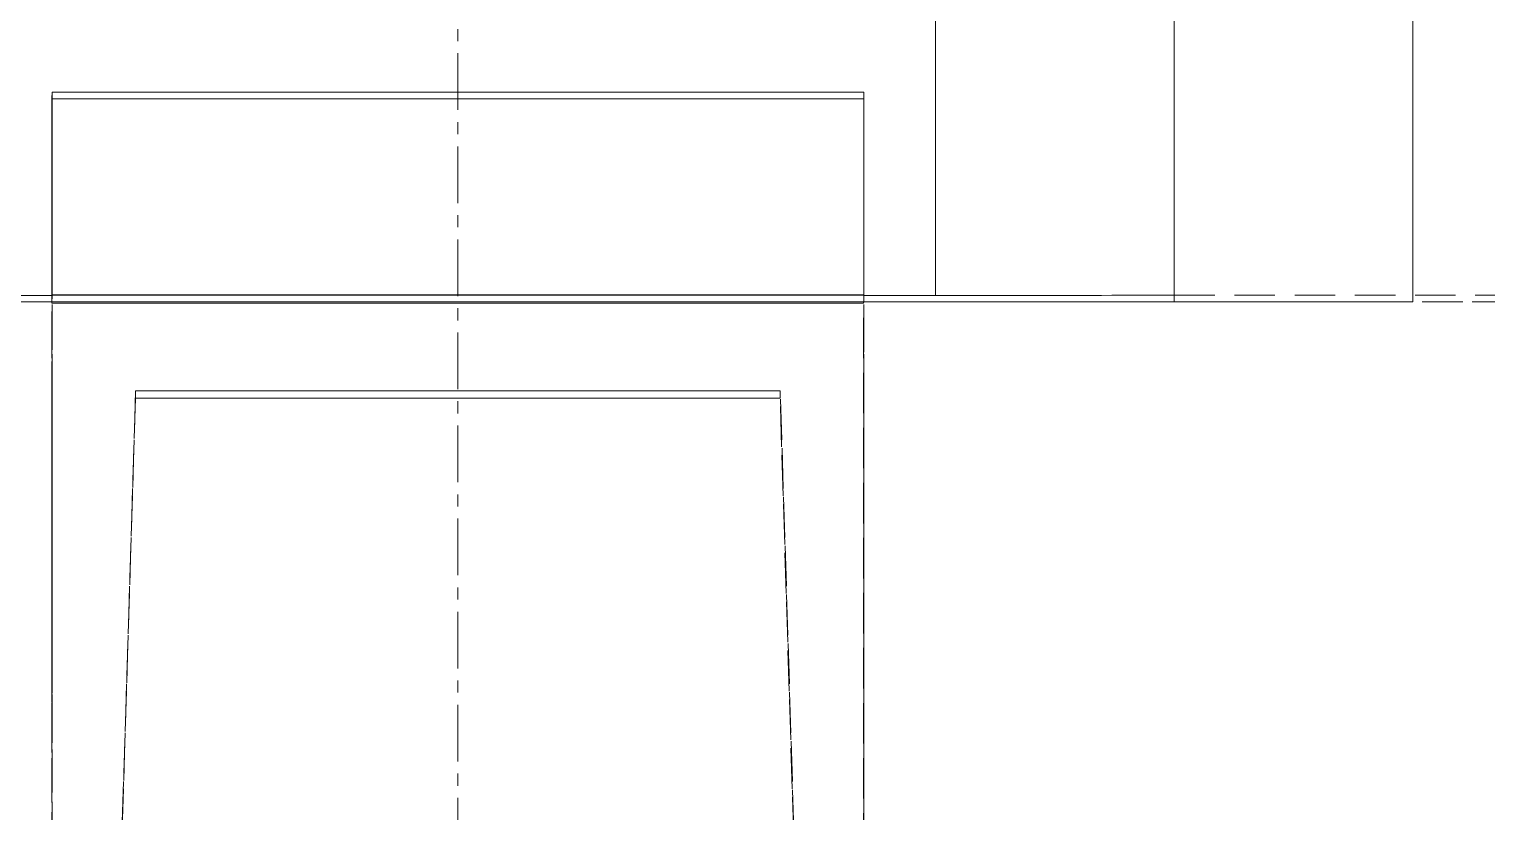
# Model space of a CAD drawing. Header units: millimetres. Extents: x 10 to 410, y 10 to 287.
# Drawn here: x 326.7 to 344.72, y 84.93 to 94.6 of the extents above; entities that cross this region are included whole.
import ezdxf

# ---------------------------------------------------------------- set-up
doc = ezdxf.new("R2010")
doc.units = ezdxf.units.MM
doc.linetypes.add('CENTER', pattern=[1.15, 0.7, -0.15, 0.15, -0.15])
doc.linetypes.add('DASHED', pattern=[0.75, 0.5, -0.25])
doc.layers.add('CENTER', color=4, linetype='CENTER', lineweight=13)
doc.layers.add('HIDDEN', color=8, linetype='DASHED', lineweight=18)

msp = doc.modelspace()

# ---------------------------------------------------------------- linework, layer by layer
at = {"layer": 'CENTER'}
msp.add_line((332, 66), (332, 155), dxfattribs=at)
at = {"layer": 'HIDDEN'}
for points in [[(337.903, 91.309), (337.903, 91.514), (337.903, 91.72), (337.903, 91.925), (337.903, 92.13), (337.903, 92.336), (337.903, 92.541), (337.903, 92.746), (337.903, 92.951), (337.903, 93.157), (337.903, 93.362), (337.903, 93.567), (337.903, 93.773), (337.903, 93.978), (337.903, 94.183), (337.903, 94.388), (337.903, 94.594), (337.903, 94.799), (337.903, 95.004), (337.903, 95.21), (337.903, 95.415), (337.903, 95.62), (337.903, 95.825), (337.903, 96.031)], [(340.854, 96.034), (340.854, 95.828), (340.854, 95.623), (340.854, 95.418), (340.854, 95.212), (340.854, 95.007), (340.854, 94.802), (340.854, 94.597), (340.854, 94.391), (340.854, 94.186), (340.854, 93.981), (340.854, 93.775), (340.854, 93.57), (340.854, 93.365), (340.854, 93.16), (340.854, 92.954), (340.854, 92.749), (340.854, 92.544), (340.854, 92.338), (340.854, 92.133), (340.854, 91.928), (340.854, 91.723), (340.854, 91.517), (340.854, 91.312)], [(340.854, 96.032), (340.854, 95.826), (340.854, 95.621), (340.854, 95.416), (340.854, 95.211), (340.854, 95.005), (340.854, 94.8), (340.854, 94.595), (340.854, 94.389), (340.854, 94.184), (340.854, 93.979), (340.854, 93.774), (340.854, 93.568), (340.854, 93.363), (340.854, 93.158), (340.854, 92.952), (340.854, 92.747), (340.854, 92.542), (340.854, 92.337), (340.854, 92.131), (340.854, 91.926), (340.854, 91.721), (340.854, 91.515), (340.854, 91.31)], [(340.852, 95.952), (340.852, 95.747), (340.852, 95.541), (340.852, 95.336), (340.852, 95.131), (340.852, 94.926), (340.852, 94.72), (340.852, 94.515), (340.852, 94.31), (340.852, 94.104), (340.852, 93.899), (340.852, 93.694), (340.852, 93.489), (340.852, 93.283), (340.852, 93.078), (340.852, 92.873), (340.852, 92.667), (340.852, 92.462), (340.852, 92.257), (340.852, 92.052), (340.852, 91.846), (340.852, 91.641), (340.852, 91.436), (340.852, 91.23)], [(343.803, 95.951), (343.803, 95.746), (343.803, 95.54), (343.803, 95.335), (343.803, 95.13), (343.803, 94.925), (343.803, 94.719), (343.803, 94.514), (343.803, 94.309), (343.803, 94.103), (343.803, 93.898), (343.803, 93.693), (343.803, 93.488), (343.803, 93.282), (343.803, 93.077), (343.803, 92.872), (343.803, 92.666), (343.803, 92.461), (343.803, 92.256), (343.803, 92.051), (343.803, 91.845), (343.803, 91.64), (343.803, 91.435), (343.803, 91.229)], [(343.803, 95.951), (343.803, 95.746), (343.803, 95.54), (343.803, 95.335), (343.803, 95.13), (343.803, 94.925), (343.803, 94.719), (343.803, 94.514), (343.803, 94.309), (343.803, 94.103), (343.803, 93.898), (343.803, 93.693), (343.803, 93.488), (343.803, 93.282), (343.803, 93.077), (343.803, 92.872), (343.803, 92.666), (343.803, 92.461), (343.803, 92.256), (343.803, 92.051), (343.803, 91.845), (343.803, 91.64), (343.803, 91.435), (343.803, 91.229)], [(343.803, 95.949), (343.803, 95.744), (343.803, 95.539), (343.803, 95.333), (343.803, 95.128), (343.803, 94.923), (343.803, 94.717), (343.803, 94.512), (343.803, 94.307), (343.803, 94.102), (343.803, 93.896), (343.803, 93.691), (343.803, 93.486), (343.803, 93.28), (343.803, 93.075), (343.803, 92.87), (343.803, 92.665), (343.803, 92.459), (343.803, 92.254), (343.803, 92.049), (343.803, 91.843), (343.803, 91.638), (343.803, 91.433), (343.803, 91.228)], [(326.985, 93.818), (326.984, 93.814), (326.984, 93.811), (326.984, 93.807), (326.984, 93.804), (326.984, 93.8), (326.984, 93.797), (326.984, 93.794), (326.984, 93.79), (326.984, 93.787), (326.984, 93.783), (326.984, 93.78), (326.983, 93.776), (326.983, 93.773), (326.983, 93.77), (326.983, 93.766), (326.983, 93.763), (326.983, 93.759), (326.983, 93.756), (326.983, 93.752), (326.983, 93.749), (326.983, 93.746), (326.983, 93.742), (326.982, 93.739)], [(326.982, 91.23), (326.982, 91.339), (326.982, 91.449), (326.982, 91.558), (326.982, 91.667), (326.982, 91.776), (326.982, 91.885), (326.982, 91.994), (326.982, 92.103), (326.982, 92.212), (326.982, 92.321), (326.982, 92.43), (326.982, 92.539), (326.982, 92.648), (326.982, 92.757), (326.982, 92.866), (326.982, 92.975), (326.982, 93.084), (326.982, 93.193), (326.982, 93.303), (326.982, 93.412), (326.982, 93.521), (326.982, 93.63), (326.982, 93.739)], [(337.016, 93.739), (336.58, 93.739), (336.143, 93.739), (335.707, 93.739), (335.271, 93.739), (334.835, 93.739), (334.398, 93.739), (333.962, 93.739), (333.526, 93.739), (333.09, 93.739), (332.653, 93.739), (332.217, 93.739), (331.781, 93.739), (331.345, 93.739), (330.909, 93.739), (330.472, 93.739), (330.036, 93.739), (329.6, 93.739), (329.164, 93.739), (328.727, 93.739), (328.291, 93.739), (327.855, 93.739), (327.419, 93.739), (326.982, 93.739)], [(326.985, 91.309), (326.985, 91.418), (326.985, 91.527), (326.985, 91.636), (326.985, 91.745), (326.985, 91.854), (326.985, 91.964), (326.985, 92.073), (326.985, 92.182), (326.985, 92.291), (326.985, 92.4), (326.985, 92.509), (326.985, 92.618), (326.985, 92.727), (326.985, 92.836), (326.985, 92.945), (326.985, 93.054), (326.985, 93.163), (326.985, 93.272), (326.985, 93.381), (326.985, 93.49), (326.985, 93.599), (326.985, 93.708), (326.985, 93.818)], [(337.018, 93.818), (336.582, 93.818), (336.145, 93.818), (335.709, 93.818), (335.273, 93.818), (334.837, 93.818), (334.4, 93.818), (333.964, 93.818), (333.528, 93.818), (333.092, 93.818), (332.656, 93.818), (332.219, 93.818), (331.783, 93.818), (331.347, 93.818), (330.911, 93.818), (330.474, 93.818), (330.038, 93.818), (329.602, 93.818), (329.166, 93.818), (328.729, 93.818), (328.293, 93.818), (327.857, 93.818), (327.421, 93.818), (326.985, 93.818)], [(337.018, 93.818), (337.018, 93.814), (337.018, 93.811), (337.018, 93.807), (337.017, 93.804), (337.017, 93.8), (337.017, 93.797), (337.017, 93.794), (337.017, 93.79), (337.017, 93.787), (337.017, 93.783), (337.017, 93.78), (337.017, 93.776), (337.017, 93.773), (337.017, 93.77), (337.016, 93.766), (337.016, 93.763), (337.016, 93.759), (337.016, 93.756), (337.016, 93.752), (337.016, 93.749), (337.016, 93.746), (337.016, 93.742), (337.016, 93.739)], [(337.016, 91.23), (337.016, 91.339), (337.016, 91.449), (337.016, 91.558), (337.016, 91.667), (337.016, 91.776), (337.016, 91.885), (337.016, 91.994), (337.016, 92.103), (337.016, 92.212), (337.016, 92.321), (337.016, 92.43), (337.016, 92.539), (337.016, 92.648), (337.016, 92.757), (337.016, 92.866), (337.016, 92.975), (337.016, 93.084), (337.016, 93.193), (337.016, 93.303), (337.016, 93.412), (337.016, 93.521), (337.016, 93.63), (337.016, 93.739)], [(337.018, 91.309), (337.018, 91.418), (337.018, 91.527), (337.018, 91.636), (337.018, 91.745), (337.018, 91.854), (337.018, 91.964), (337.018, 92.073), (337.018, 92.182), (337.018, 92.291), (337.018, 92.4), (337.018, 92.509), (337.018, 92.618), (337.018, 92.727), (337.018, 92.836), (337.018, 92.945), (337.018, 93.054), (337.018, 93.163), (337.018, 93.272), (337.018, 93.381), (337.018, 93.49), (337.018, 93.599), (337.018, 93.708), (337.018, 93.818)], [(326.982, 91.23), (326.816, 91.23), (326.649, 91.23), (326.482, 91.23), (326.315, 91.23), (326.148, 91.23), (325.982, 91.23), (325.815, 91.23), (325.648, 91.23), (325.481, 91.23), (325.315, 91.23), (325.148, 91.23), (324.981, 91.23), (324.814, 91.23), (324.647, 91.23), (324.481, 91.23), (324.314, 91.23), (324.147, 91.23), (323.98, 91.23), (323.813, 91.23), (323.647, 91.23), (323.48, 91.23), (323.313, 91.23), (323.146, 91.23)], [(326.985, 91.309), (326.946, 91.309), (326.908, 91.309), (326.869, 91.309), (326.831, 91.309), (326.792, 91.309), (326.754, 91.309), (326.715, 91.309), (326.677, 91.309), (326.638, 91.309), (326.6, 91.309), (326.561, 91.309), (326.523, 91.309), (326.484, 91.309), (326.446, 91.309), (326.407, 91.309), (326.369, 91.309), (326.33, 91.309), (326.292, 91.309), (326.253, 91.309), (326.215, 91.309), (326.176, 91.309), (326.138, 91.309), (326.099, 91.309)], [(326.982, 91.23), (326.983, 91.234), (326.983, 91.237), (326.983, 91.241), (326.983, 91.244), (326.983, 91.248), (326.983, 91.251), (326.983, 91.254), (326.983, 91.258), (326.983, 91.261), (326.983, 91.265), (326.983, 91.268), (326.984, 91.272), (326.984, 91.275), (326.984, 91.278), (326.984, 91.282), (326.984, 91.285), (326.984, 91.289), (326.984, 91.292), (326.984, 91.296), (326.984, 91.299), (326.984, 91.302), (326.984, 91.306), (326.985, 91.309)], [(326.982, 91.227), (326.982, 91.226), (326.982, 91.225), (326.982, 91.225), (326.982, 91.224), (326.982, 91.224), (326.982, 91.223), (326.982, 91.222), (326.982, 91.222), (326.982, 91.221), (326.982, 91.22), (326.982, 91.22), (326.982, 91.219), (326.982, 91.219), (326.982, 91.218), (326.982, 91.217), (326.982, 91.217), (326.982, 91.216), (326.982, 91.215), (326.982, 91.215), (326.982, 91.214), (326.982, 91.214), (326.982, 91.213), (326.982, 91.212)], [(326.982, 77.001), (326.982, 77.619), (326.982, 78.238), (326.982, 78.856), (326.982, 79.475), (326.982, 80.093), (326.982, 80.712), (326.982, 81.33), (326.982, 81.949), (326.982, 82.567), (326.982, 83.186), (326.982, 83.804), (326.982, 84.423), (326.982, 85.041), (326.982, 85.66), (326.982, 86.278), (326.982, 86.897), (326.982, 87.516), (326.982, 88.134), (326.982, 88.753), (326.982, 89.371), (326.982, 89.99), (326.982, 90.608), (326.982, 91.227)], [(337.016, 91.227), (336.579, 91.227), (336.143, 91.227), (335.707, 91.227), (335.271, 91.227), (334.835, 91.227), (334.398, 91.227), (333.962, 91.227), (333.526, 91.227), (333.09, 91.227), (332.653, 91.227), (332.217, 91.227), (331.781, 91.227), (331.345, 91.227), (330.908, 91.227), (330.472, 91.227), (330.036, 91.227), (329.6, 91.227), (329.164, 91.227), (328.727, 91.227), (328.291, 91.227), (327.855, 91.227), (327.419, 91.227), (326.982, 91.227)], [(326.982, 75.572), (326.982, 76.252), (326.982, 76.932), (326.982, 77.612), (326.982, 78.292), (326.982, 78.972), (326.982, 79.652), (326.982, 80.332), (326.982, 81.012), (326.982, 81.692), (326.982, 82.372), (326.982, 83.052), (326.982, 83.732), (326.982, 84.412), (326.982, 85.092), (326.982, 85.772), (326.982, 86.452), (326.982, 87.132), (326.982, 87.812), (326.982, 88.492), (326.982, 89.172), (326.982, 89.852), (326.982, 90.532), (326.982, 91.212)], [(326.982, 91.212), (327.418, 91.212), (327.854, 91.212), (328.291, 91.212), (328.727, 91.212), (329.163, 91.212), (329.599, 91.212), (330.036, 91.212), (330.472, 91.212), (330.908, 91.212), (331.344, 91.212), (331.781, 91.212), (332.217, 91.212), (332.653, 91.212), (333.089, 91.212), (333.525, 91.212), (333.962, 91.212), (334.398, 91.212), (334.834, 91.212), (335.27, 91.212), (335.707, 91.212), (336.143, 91.212), (336.579, 91.212), (337.015, 91.212)], [(326.985, 91.316), (326.985, 91.316), (326.985, 91.316), (326.985, 91.315), (326.985, 91.315), (326.985, 91.315), (326.985, 91.315), (326.985, 91.315), (326.985, 91.315), (326.985, 91.314), (326.985, 91.314), (326.985, 91.314), (326.985, 91.314), (326.985, 91.314), (326.985, 91.314), (326.985, 91.313), (326.985, 91.313), (326.985, 91.313), (326.985, 91.313), (326.985, 91.313), (326.985, 91.313), (326.985, 91.312), (326.985, 91.312), (326.985, 91.312)], [(326.985, 75.676), (326.985, 76.356), (326.985, 77.036), (326.985, 77.716), (326.985, 78.396), (326.985, 79.076), (326.985, 79.756), (326.985, 80.436), (326.985, 81.116), (326.985, 81.796), (326.985, 82.476), (326.985, 83.156), (326.985, 83.836), (326.985, 84.516), (326.985, 85.196), (326.985, 85.876), (326.985, 86.556), (326.985, 87.236), (326.985, 87.916), (326.985, 88.596), (326.985, 89.276), (326.985, 89.956), (326.985, 90.636), (326.985, 91.316)], [(326.985, 91.316), (327.421, 91.316), (327.857, 91.316), (328.293, 91.316), (328.73, 91.316), (329.166, 91.316), (329.602, 91.316), (330.038, 91.316), (330.475, 91.316), (330.911, 91.316), (331.347, 91.316), (331.783, 91.316), (332.219, 91.316), (332.656, 91.316), (333.092, 91.316), (333.528, 91.316), (333.964, 91.316), (334.401, 91.316), (334.837, 91.316), (335.273, 91.316), (335.709, 91.316), (336.146, 91.316), (336.582, 91.316), (337.018, 91.316)], [(326.985, 77.175), (326.985, 77.79), (326.985, 78.405), (326.985, 79.019), (326.985, 79.634), (326.985, 80.249), (326.985, 80.863), (326.985, 81.478), (326.985, 82.093), (326.985, 82.707), (326.985, 83.322), (326.985, 83.936), (326.985, 84.551), (326.985, 85.166), (326.985, 85.78), (326.985, 86.395), (326.985, 87.01), (326.985, 87.624), (326.985, 88.239), (326.985, 88.853), (326.985, 89.468), (326.985, 90.083), (326.985, 90.697), (326.985, 91.312)], [(337.018, 91.312), (336.582, 91.312), (336.145, 91.312), (335.709, 91.312), (335.273, 91.312), (334.837, 91.312), (334.401, 91.312), (333.964, 91.312), (333.528, 91.312), (333.092, 91.312), (332.656, 91.312), (332.219, 91.312), (331.783, 91.312), (331.347, 91.312), (330.911, 91.312), (330.474, 91.312), (330.038, 91.312), (329.602, 91.312), (329.166, 91.312), (328.73, 91.312), (328.293, 91.312), (327.857, 91.312), (327.421, 91.312), (326.985, 91.312)], [(337.016, 91.227), (337.016, 91.226), (337.016, 91.225), (337.016, 91.225), (337.016, 91.224), (337.016, 91.224), (337.016, 91.223), (337.016, 91.222), (337.016, 91.222), (337.016, 91.221), (337.016, 91.22), (337.015, 91.22), (337.015, 91.219), (337.015, 91.219), (337.015, 91.218), (337.015, 91.217), (337.015, 91.217), (337.015, 91.216), (337.015, 91.215), (337.015, 91.215), (337.015, 91.214), (337.015, 91.214), (337.015, 91.213), (337.015, 91.212)], [(337.015, 75.572), (337.015, 76.252), (337.015, 76.932), (337.015, 77.612), (337.015, 78.292), (337.015, 78.972), (337.015, 79.652), (337.015, 80.332), (337.015, 81.012), (337.015, 81.692), (337.015, 82.372), (337.015, 83.052), (337.015, 83.732), (337.015, 84.412), (337.015, 85.092), (337.015, 85.772), (337.015, 86.452), (337.015, 87.132), (337.015, 87.812), (337.015, 88.492), (337.015, 89.172), (337.015, 89.852), (337.015, 90.532), (337.015, 91.212)], [(337.016, 91.23), (337.016, 91.234), (337.016, 91.237), (337.016, 91.241), (337.016, 91.244), (337.016, 91.248), (337.016, 91.251), (337.016, 91.254), (337.016, 91.258), (337.017, 91.261), (337.017, 91.265), (337.017, 91.268), (337.017, 91.272), (337.017, 91.275), (337.017, 91.278), (337.017, 91.282), (337.017, 91.285), (337.017, 91.289), (337.017, 91.292), (337.017, 91.296), (337.018, 91.299), (337.018, 91.302), (337.018, 91.306), (337.018, 91.309)], [(340.852, 91.23), (340.685, 91.23), (340.518, 91.23), (340.352, 91.23), (340.185, 91.23), (340.018, 91.23), (339.851, 91.23), (339.684, 91.23), (339.518, 91.23), (339.351, 91.23), (339.184, 91.23), (339.017, 91.23), (338.851, 91.23), (338.684, 91.23), (338.517, 91.23), (338.35, 91.23), (338.183, 91.23), (338.017, 91.23), (337.85, 91.23), (337.683, 91.23), (337.516, 91.23), (337.349, 91.23), (337.183, 91.23), (337.016, 91.23)], [(337.016, 77.001), (337.016, 77.619), (337.016, 78.238), (337.016, 78.856), (337.016, 79.475), (337.016, 80.093), (337.016, 80.712), (337.016, 81.33), (337.016, 81.949), (337.016, 82.567), (337.016, 83.186), (337.016, 83.804), (337.016, 84.423), (337.016, 85.041), (337.016, 85.66), (337.016, 86.278), (337.016, 86.897), (337.016, 87.516), (337.016, 88.134), (337.016, 88.753), (337.016, 89.371), (337.016, 89.99), (337.016, 90.608), (337.016, 91.227)], [(337.018, 91.316), (337.018, 91.316), (337.018, 91.316), (337.018, 91.315), (337.018, 91.315), (337.018, 91.315), (337.018, 91.315), (337.018, 91.315), (337.018, 91.315), (337.018, 91.314), (337.018, 91.314), (337.018, 91.314), (337.018, 91.314), (337.018, 91.314), (337.018, 91.314), (337.018, 91.313), (337.018, 91.313), (337.018, 91.313), (337.018, 91.313), (337.018, 91.313), (337.018, 91.313), (337.018, 91.312), (337.018, 91.312), (337.018, 91.312)], [(337.018, 75.676), (337.018, 76.356), (337.018, 77.036), (337.018, 77.716), (337.018, 78.396), (337.018, 79.076), (337.018, 79.756), (337.018, 80.436), (337.018, 81.116), (337.018, 81.796), (337.018, 82.476), (337.018, 83.156), (337.018, 83.836), (337.018, 84.516), (337.018, 85.196), (337.018, 85.876), (337.018, 86.556), (337.018, 87.236), (337.018, 87.916), (337.018, 88.596), (337.018, 89.276), (337.018, 89.956), (337.018, 90.636), (337.018, 91.316)], [(337.018, 77.175), (337.018, 77.79), (337.018, 78.405), (337.018, 79.019), (337.018, 79.634), (337.018, 80.249), (337.018, 80.863), (337.018, 81.478), (337.018, 82.093), (337.018, 82.707), (337.018, 83.322), (337.018, 83.936), (337.018, 84.551), (337.018, 85.166), (337.018, 85.78), (337.018, 86.395), (337.018, 87.01), (337.018, 87.624), (337.018, 88.239), (337.018, 88.853), (337.018, 89.468), (337.018, 90.083), (337.018, 90.697), (337.018, 91.312)], [(337.903, 91.309), (337.865, 91.309), (337.826, 91.309), (337.788, 91.309), (337.749, 91.309), (337.711, 91.309), (337.672, 91.309), (337.634, 91.309), (337.595, 91.309), (337.557, 91.309), (337.518, 91.309), (337.48, 91.309), (337.441, 91.309), (337.403, 91.309), (337.364, 91.309), (337.326, 91.309), (337.287, 91.309), (337.249, 91.309), (337.21, 91.309), (337.172, 91.309), (337.133, 91.309), (337.095, 91.309), (337.056, 91.309), (337.018, 91.309)], [(340.854, 91.31), (340.726, 91.31), (340.598, 91.31), (340.469, 91.31), (340.341, 91.31), (340.213, 91.31), (340.084, 91.31), (339.956, 91.309), (339.828, 91.309), (339.699, 91.309), (339.571, 91.309), (339.443, 91.309), (339.314, 91.309), (339.186, 91.309), (339.058, 91.309), (338.93, 91.309), (338.801, 91.309), (338.673, 91.309), (338.545, 91.309), (338.416, 91.309), (338.288, 91.309), (338.16, 91.309), (338.031, 91.309), (337.903, 91.309)], [(340.852, 91.23), (340.98, 91.23), (341.109, 91.23), (341.237, 91.23), (341.365, 91.23), (341.494, 91.23), (341.622, 91.23), (341.75, 91.23), (341.878, 91.23), (342.007, 91.23), (342.135, 91.23), (342.263, 91.23), (342.392, 91.23), (342.52, 91.23), (342.648, 91.23), (342.777, 91.23), (342.905, 91.23), (343.033, 91.23), (343.161, 91.23), (343.29, 91.23), (343.418, 91.23), (343.546, 91.23), (343.675, 91.23), (343.803, 91.229)], [(340.854, 91.312), (341.598, 91.312), (342.343, 91.312), (343.087, 91.312), (343.831, 91.312), (344.575, 91.312), (345.319, 91.312), (346.063, 91.312), (346.807, 91.312), (347.552, 91.312), (348.296, 91.312), (349.04, 91.312), (349.784, 91.312), (350.528, 91.312), (351.272, 91.312), (352.017, 91.312), (352.761, 91.312), (353.505, 91.312), (354.249, 91.312), (354.993, 91.312), (355.737, 91.312), (356.482, 91.312), (357.226, 91.312), (357.97, 91.312)], [(340.854, 91.31), (340.854, 91.31), (340.854, 91.31), (340.854, 91.31), (340.854, 91.31), (340.854, 91.311), (340.854, 91.311), (340.854, 91.311), (340.854, 91.311), (340.854, 91.311), (340.854, 91.311), (340.854, 91.311), (340.854, 91.311), (340.854, 91.311), (340.854, 91.311), (340.854, 91.311), (340.854, 91.311), (340.854, 91.312), (340.854, 91.312), (340.854, 91.312), (340.854, 91.312), (340.854, 91.312), (340.854, 91.312), (340.854, 91.312)], [(343.803, 91.228), (343.803, 91.228), (343.803, 91.228), (343.803, 91.228), (343.803, 91.228), (343.803, 91.228), (343.803, 91.228), (343.803, 91.228), (343.803, 91.228), (343.803, 91.228), (343.803, 91.228), (343.803, 91.229), (343.803, 91.229), (343.803, 91.229), (343.803, 91.229), (343.803, 91.229), (343.803, 91.229), (343.803, 91.229), (343.803, 91.229), (343.803, 91.229), (343.803, 91.229), (343.803, 91.229), (343.803, 91.229), (343.803, 91.229)], [(357.968, 91.228), (357.352, 91.228), (356.736, 91.228), (356.12, 91.228), (355.504, 91.228), (354.888, 91.228), (354.272, 91.228), (353.657, 91.228), (353.041, 91.228), (352.425, 91.228), (351.809, 91.228), (351.193, 91.228), (350.577, 91.228), (349.961, 91.228), (349.346, 91.228), (348.73, 91.228), (348.114, 91.228), (347.498, 91.228), (346.882, 91.228), (346.266, 91.228), (345.651, 91.228), (345.035, 91.228), (344.419, 91.228), (343.803, 91.228)], [(328.017, 90.128), (327.999, 89.525), (327.98, 88.921), (327.961, 88.318), (327.943, 87.715), (327.924, 87.111), (327.905, 86.508), (327.887, 85.905), (327.868, 85.301), (327.849, 84.698), (327.831, 84.095), (327.812, 83.491), (327.793, 82.888), (327.775, 82.285), (327.756, 81.681), (327.737, 81.078), (327.719, 80.475), (327.7, 79.871), (327.681, 79.268), (327.663, 78.665), (327.644, 78.061), (327.625, 77.458), (327.607, 76.855), (327.588, 76.251)], [(328.017, 90.128), (328.017, 90.124), (328.017, 90.12), (328.017, 90.116), (328.017, 90.113), (328.017, 90.109), (328.017, 90.105), (328.017, 90.101), (328.017, 90.097), (328.016, 90.093), (328.016, 90.09), (328.016, 90.086), (328.016, 90.082), (328.016, 90.078), (328.016, 90.074), (328.016, 90.07), (328.016, 90.067), (328.016, 90.063), (328.016, 90.059), (328.015, 90.055), (328.015, 90.051), (328.015, 90.047), (328.015, 90.044), (328.015, 90.04)], [(335.985, 90.128), (335.639, 90.128), (335.292, 90.128), (334.946, 90.128), (334.599, 90.128), (334.253, 90.128), (333.906, 90.128), (333.56, 90.128), (333.214, 90.128), (332.867, 90.128), (332.521, 90.128), (332.174, 90.128), (331.828, 90.128), (331.482, 90.128), (331.135, 90.128), (330.789, 90.128), (330.442, 90.128), (330.096, 90.128), (329.749, 90.128), (329.403, 90.128), (329.057, 90.128), (328.71, 90.128), (328.364, 90.128), (328.017, 90.128)], [(335.985, 90.128), (335.985, 90.124), (335.985, 90.12), (335.985, 90.116), (335.985, 90.113), (335.984, 90.109), (335.984, 90.105), (335.984, 90.101), (335.984, 90.097), (335.984, 90.093), (335.984, 90.09), (335.984, 90.086), (335.984, 90.082), (335.984, 90.078), (335.984, 90.074), (335.983, 90.07), (335.983, 90.067), (335.983, 90.063), (335.983, 90.059), (335.983, 90.055), (335.983, 90.051), (335.983, 90.047), (335.983, 90.044), (335.983, 90.04)], [(336.414, 76.251), (336.395, 76.855), (336.377, 77.458), (336.358, 78.061), (336.34, 78.665), (336.321, 79.268), (336.302, 79.871), (336.284, 80.475), (336.265, 81.078), (336.246, 81.681), (336.228, 82.285), (336.209, 82.888), (336.19, 83.491), (336.172, 84.095), (336.153, 84.698), (336.134, 85.301), (336.116, 85.905), (336.097, 86.508), (336.078, 87.111), (336.06, 87.715), (336.041, 88.318), (336.022, 88.921), (336.004, 89.525), (335.985, 90.128)], [(328.015, 90.04), (327.996, 89.436), (327.978, 88.833), (327.959, 88.23), (327.94, 87.626), (327.922, 87.023), (327.903, 86.42), (327.884, 85.816), (327.866, 85.213), (327.847, 84.61), (327.828, 84.006), (327.81, 83.403), (327.791, 82.8), (327.772, 82.196), (327.754, 81.593), (327.735, 80.99), (327.716, 80.386), (327.698, 79.783), (327.679, 79.18), (327.66, 78.577), (327.642, 77.973), (327.623, 77.37), (327.605, 76.767), (327.586, 76.163)], [(335.983, 90.04), (335.636, 90.04), (335.29, 90.04), (334.943, 90.04), (334.597, 90.04), (334.251, 90.04), (333.904, 90.04), (333.558, 90.04), (333.211, 90.04), (332.865, 90.04), (332.518, 90.04), (332.172, 90.04), (331.826, 90.04), (331.479, 90.04), (331.133, 90.04), (330.786, 90.04), (330.44, 90.04), (330.094, 90.04), (329.747, 90.04), (329.401, 90.04), (329.054, 90.04), (328.708, 90.04), (328.361, 90.04), (328.015, 90.04)], [(336.412, 76.163), (336.393, 76.767), (336.375, 77.37), (336.356, 77.973), (336.337, 78.577), (336.319, 79.18), (336.3, 79.783), (336.281, 80.386), (336.263, 80.99), (336.244, 81.593), (336.225, 82.196), (336.207, 82.8), (336.188, 83.403), (336.169, 84.006), (336.151, 84.61), (336.132, 85.213), (336.113, 85.816), (336.095, 86.42), (336.076, 87.023), (336.057, 87.626), (336.039, 88.23), (336.02, 88.833), (336.001, 89.436), (335.983, 90.04)]]:
    msp.add_lwpolyline(points, dxfattribs=at)

doc.saveas('drawing.dxf')
